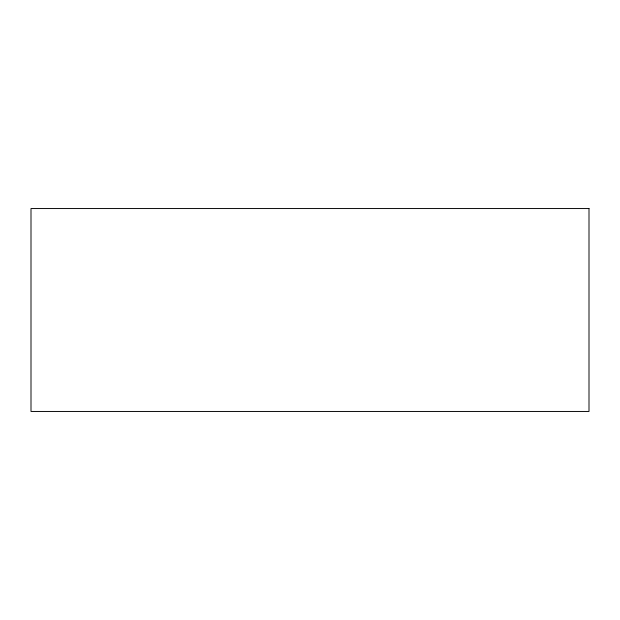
<?xml version="1.0" encoding="UTF-8"?>
<svg xmlns="http://www.w3.org/2000/svg" width="620" height="620" viewBox="0 0 620 620"><rect width="100%" height="100%" fill="white"/><g stroke="black" fill="none" stroke-linecap="round" stroke-linejoin="round"><path stroke-width="0.93" d="M589 208.545L31 208.545L31 411.455L589 411.455L589 208.545"/></g></svg>
